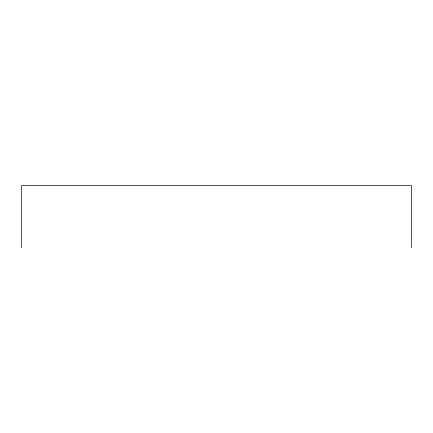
<?xml version="1.0" encoding="UTF-8"?>
<svg xmlns="http://www.w3.org/2000/svg" width="433" height="433" viewBox="0 0 433 433"><rect width="100%" height="100%" fill="white"/><g stroke="black" fill="none" stroke-linecap="round" stroke-linejoin="round"><path stroke-width="0.65" d="M411.35 247.503L411.35 185.497L21.65 185.497L21.65 247.503"/></g></svg>
